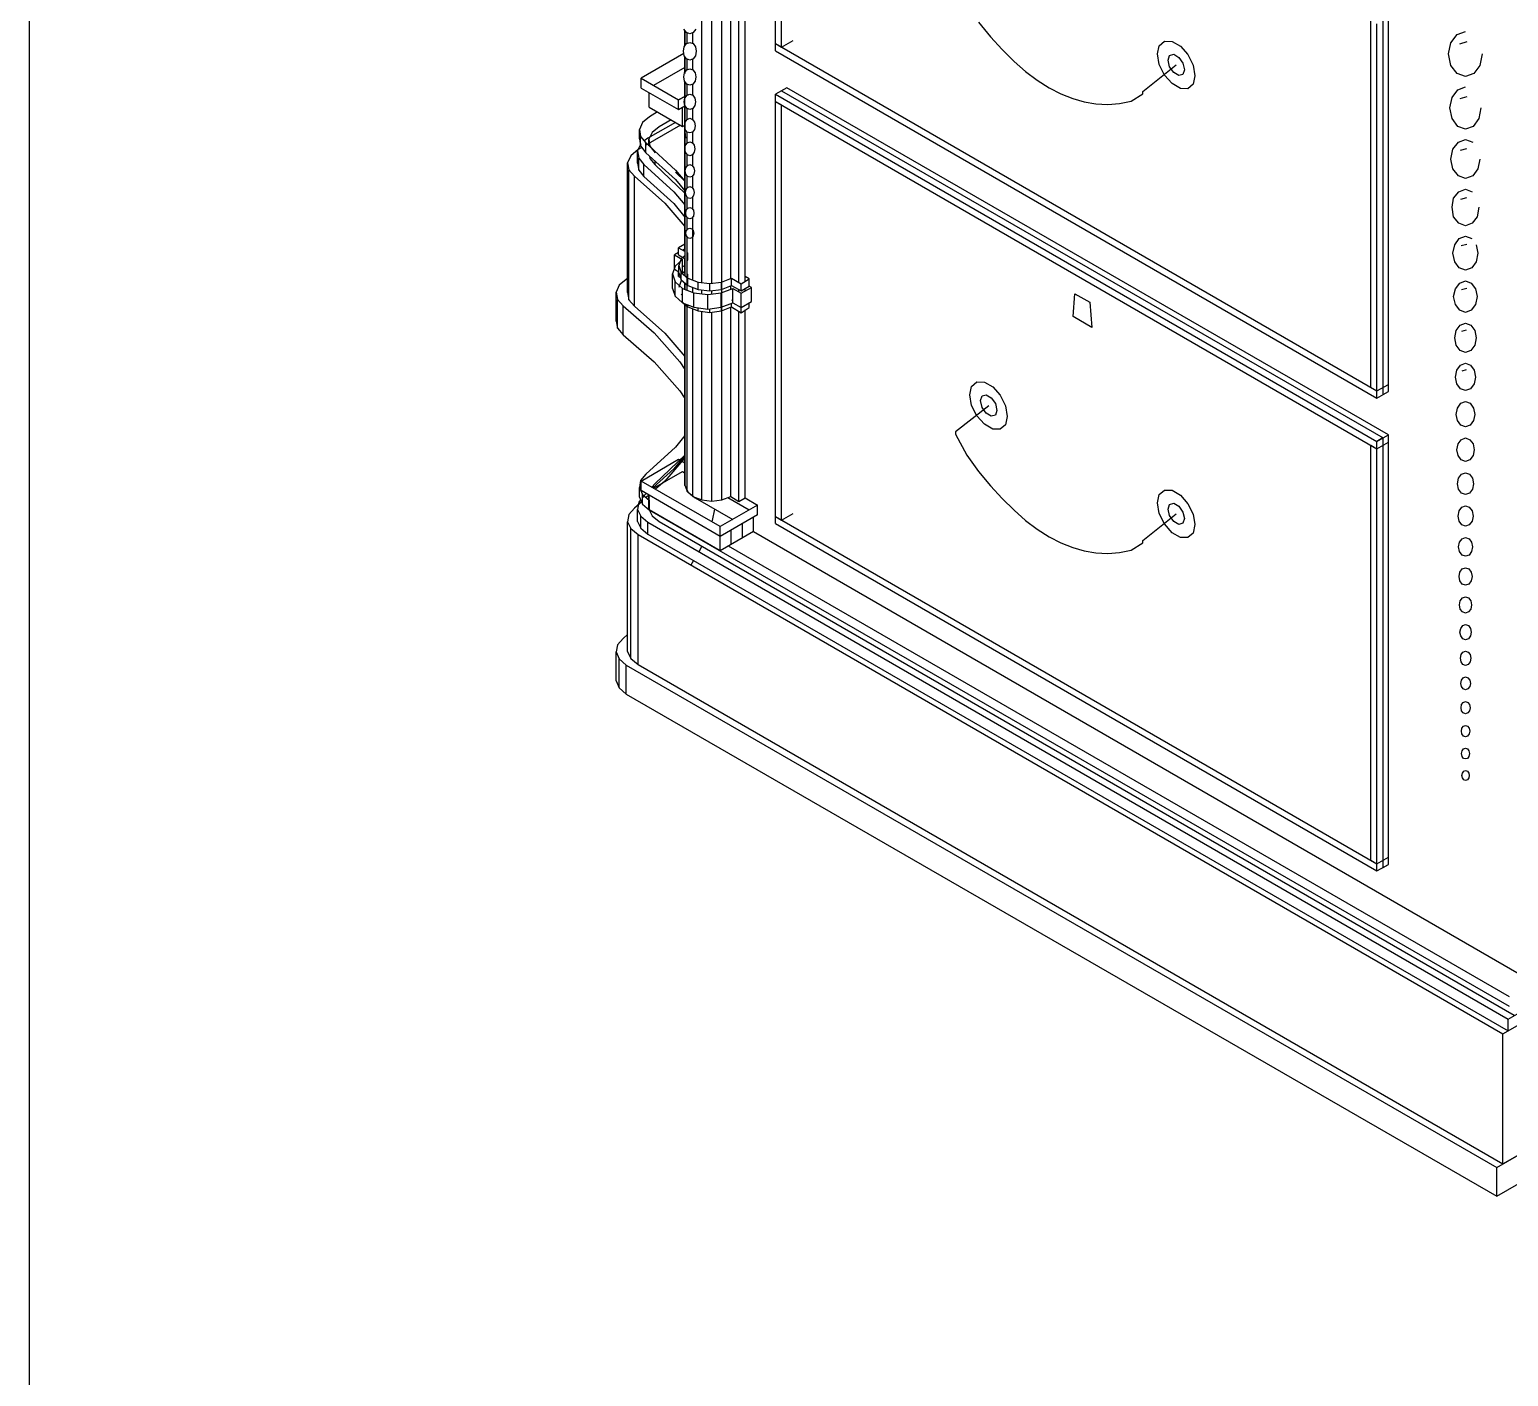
# Model space of a CAD drawing. Header units: inches. Extents: x 0.3 to 16.2, y 0.3 to 11.4.
# Drawn here: x 0.315 to 2.043, y 6.419 to 7.993 of the extents above; entities that cross this region are included whole.
import ezdxf

# ---------------------------------------------------------------- set-up
doc = ezdxf.new("R2010")
doc.units = ezdxf.units.IN
doc.header["$LTSCALE"] = 0.009843
doc.header["$MEASUREMENT"] = 0
doc.layers.add('GEOMETRY', color=7, linetype='Continuous')

msp = doc.modelspace()

# ---------------------------------------------------------------- linework, layer by layer
at = {"layer": 'GEOMETRY'}
for p, q in [((1.124, 7.4429), (1.124, 8.6024)), ((1.1004, 7.6969), (1.1004, 8.563)), ((1.1122, 7.6961), (1.1122, 8.5622)), ((1.1343, 7.7016), (1.1343, 8.5677)), ((1.1437, 7.6972), (1.1437, 8.5634)), ((1.1512, 7.6984), (1.1512, 8.5646)), ((1.1866, 7.9764), (1.1866, 8.4055)), ((1.1937, 7.972), (1.1937, 8.4012)), ((1.1937, 7.9803), (1.1937, 8.4012)), ((1.8823, 7.5744), (1.8823, 8.0039)), ((1.8969, 7.5661), (1.8969, 8.0122)), ((1.9028, 7.5697), (1.9028, 8.0157)), ((1.9028, 7.578), (1.9028, 8.0075)), ((1.0827, 7.9894), (1.0795, 7.9933)), ((1.0807, 7.9732), (1.0807, 7.9921)), ((1.0807, 7.9732), (1.0807, 7.9921)), ((1.0807, 7.9736), (1.0807, 7.9917)), ((1.0807, 7.9736), (1.0807, 7.9917)), ((1.0811, 7.974), (1.0811, 7.9913)), ((1.0811, 7.974), (1.0811, 7.9913)), ((1.0866, 7.9878), (1.0827, 7.9894)), ((1.0835, 7.9764), (1.0835, 7.989)), ((1.0906, 7.9894), (1.0866, 7.9878)), ((1.0902, 7.9764), (1.0902, 7.9894)), ((1.0902, 7.9764), (1.0902, 7.9894)), ((1.0937, 7.9933), (1.0906, 7.9894)), ((1.424, 8.0012), (1.4378, 7.9843)), ((1.4378, 7.9843), (1.4516, 7.9693)), ((1.8894, 7.5705), (1.8894, 7.9996)), ((1.976, 7.9772), (1.9831, 7.987)), ((1.9831, 7.987), (1.9929, 7.9906)), ((1.0791, 7.9673), (1.0799, 7.9724)), ((1.0799, 7.9622), (1.0791, 7.9673)), ((1.0799, 7.9724), (1.0827, 7.9764)), ((1.0827, 7.9764), (1.0866, 7.9776)), ((1.0866, 7.9776), (1.0906, 7.9764)), ((1.0906, 7.9764), (1.0933, 7.9724)), ((1.0933, 7.9724), (1.0941, 7.9673)), ((1.0941, 7.9673), (1.0933, 7.9622)), ((1.1866, 7.9764), (1.8894, 7.5705)), ((1.1866, 7.9764), (1.8894, 7.5705)), ((1.1866, 7.9764), (1.1937, 7.972)), ((1.1866, 7.9677), (1.1866, 7.9764)), ((1.1866, 7.9677), (1.8894, 7.5618)), ((1.1937, 7.972), (1.2071, 7.9799)), ((1.1937, 7.972), (1.8894, 7.5705)), ((1.4516, 7.9693), (1.4654, 7.9555)), ((1.6331, 7.9642), (1.635, 7.9736)), ((1.635, 7.9736), (1.6413, 7.9791)), ((1.6413, 7.9791), (1.65, 7.9787)), ((1.65, 7.9787), (1.6598, 7.9732)), ((1.6598, 7.9732), (1.6685, 7.9634)), ((1.9732, 7.9642), (1.976, 7.9772)), ((1.9862, 7.976), (1.9949, 7.9787)), ((1.0795, 7.9646), (1.0295, 7.9358)), ((1.0827, 7.9587), (1.0799, 7.9622)), ((1.0807, 7.9421), (1.0807, 7.9618)), ((1.0807, 7.9421), (1.0807, 7.9618)), ((1.0807, 7.9425), (1.0807, 7.9614)), ((1.0807, 7.9425), (1.0807, 7.9614)), ((1.0811, 7.9429), (1.0811, 7.9606)), ((1.0811, 7.9413), (1.0811, 7.9606)), ((1.0866, 7.9571), (1.0827, 7.9587)), ((1.0835, 7.9457), (1.0835, 7.9583)), ((1.0906, 7.9587), (1.0866, 7.9571)), ((1.0902, 7.9453), (1.0902, 7.9587)), ((1.0902, 7.9453), (1.0902, 7.9587)), ((1.0933, 7.9622), (1.0906, 7.9587)), ((1.4654, 7.9555), (1.4787, 7.9437)), ((1.6157, 7.9205), (1.6547, 7.9516)), ((1.635, 7.952), (1.6331, 7.9642)), ((1.6413, 7.9394), (1.635, 7.952)), ((1.6453, 7.9571), (1.6469, 7.9626)), ((1.6469, 7.9492), (1.6453, 7.9571)), ((1.6469, 7.9626), (1.652, 7.9638)), ((1.652, 7.9638), (1.6579, 7.9602)), ((1.6579, 7.9602), (1.6626, 7.9535)), ((1.6626, 7.9535), (1.6646, 7.9457)), ((1.6685, 7.9634), (1.6748, 7.9512)), ((1.6748, 7.9512), (1.6768, 7.9386)), ((1.976, 7.9508), (1.9732, 7.9642)), ((1.9831, 7.9413), (1.976, 7.9508)), ((2.0098, 7.9508), (2.0028, 7.9413)), ((2.0126, 7.9642), (2.0098, 7.9508)), ((1.0295, 7.9358), (1.0732, 7.9106)), ((1.0295, 7.9358), (1.0732, 7.9106)), ((1.0295, 7.9244), (1.0295, 7.9358)), ((1.0807, 7.9484), (1.0441, 7.9272)), ((1.0795, 7.9374), (1.0803, 7.9421)), ((1.0803, 7.9323), (1.0795, 7.9374)), ((1.0803, 7.9421), (1.0831, 7.9457)), ((1.0831, 7.9291), (1.0803, 7.9323)), ((1.0807, 7.7339), (1.0807, 7.9323)), ((1.0807, 7.9232), (1.0807, 7.9323)), ((1.0831, 7.9457), (1.0866, 7.9469)), ((1.0866, 7.9469), (1.0902, 7.9457)), ((1.0902, 7.9457), (1.0929, 7.9421)), ((1.0929, 7.9323), (1.0902, 7.9291)), ((1.0929, 7.9421), (1.0937, 7.9374)), ((1.0937, 7.9374), (1.0929, 7.9323)), ((1.4787, 7.9437), (1.4925, 7.9335)), ((1.4925, 7.9335), (1.5063, 7.9248)), ((1.65, 7.9295), (1.6413, 7.9394)), ((1.652, 7.9425), (1.6469, 7.9492)), ((1.6579, 7.939), (1.652, 7.9425)), ((1.6626, 7.9402), (1.6579, 7.939)), ((1.6646, 7.9457), (1.6626, 7.9402)), ((1.6768, 7.9386), (1.6748, 7.9291)), ((1.9929, 7.9378), (1.9831, 7.9413)), ((2.0028, 7.9413), (1.9929, 7.9378)), ((1.0295, 7.9244), (1.0732, 7.8992)), ((1.039, 7.902), (1.039, 7.9189)), ((1.0807, 7.8736), (1.0807, 7.9319)), ((1.0807, 7.7335), (1.0807, 7.9319)), ((1.0807, 7.9126), (1.0835, 7.9161)), ((1.0811, 7.9134), (1.0811, 7.9315)), ((1.0866, 7.9276), (1.0831, 7.9291)), ((1.0835, 7.9161), (1.0835, 7.9287)), ((1.0835, 7.9161), (1.0866, 7.9173)), ((1.0902, 7.9291), (1.0866, 7.9276)), ((1.0866, 7.9173), (1.0902, 7.9161)), ((1.0902, 7.9157), (1.0902, 7.9291)), ((1.0902, 7.9157), (1.0902, 7.9291)), ((1.0902, 7.9161), (1.0925, 7.9126)), ((1.2, 7.9248), (1.1866, 7.9173)), ((1.1866, 7.9173), (1.8894, 7.5114)), ((1.1866, 7.9173), (1.8894, 7.5114)), ((1.1866, 7.9087), (1.1866, 7.9173)), ((1.2, 7.9248), (1.1937, 7.9213)), ((1.1937, 7.9213), (1.8969, 7.5154)), ((1.1937, 7.9213), (1.8969, 7.5154)), ((1.9028, 7.5189), (1.2, 7.9248)), ((1.9028, 7.5189), (1.2, 7.9248)), ((1.5063, 7.9248), (1.5201, 7.9177)), ((1.5201, 7.9177), (1.5339, 7.9122)), ((1.6024, 7.9091), (1.6157, 7.9177)), ((1.6157, 7.9177), (1.6157, 7.9205)), ((1.6598, 7.924), (1.65, 7.9295)), ((1.6685, 7.9236), (1.6598, 7.924)), ((1.6748, 7.9291), (1.6685, 7.9236)), ((1.9772, 7.9134), (1.9839, 7.9224)), ((1.9839, 7.9224), (1.9929, 7.9256)), ((1.039, 7.902), (1.078, 7.8795)), ((1.0807, 7.9146), (1.0732, 7.9106)), ((1.0732, 7.9106), (1.0807, 7.9146)), ((1.0732, 7.9106), (1.0807, 7.9146)), ((1.0732, 7.8992), (1.0732, 7.9106)), ((1.0732, 7.8992), (1.0807, 7.9035)), ((1.078, 7.902), (1.0807, 7.9035)), ((1.078, 7.902), (1.0807, 7.9035)), ((1.078, 7.8795), (1.078, 7.902)), ((1.0799, 7.9083), (1.0807, 7.9126)), ((1.0807, 7.9039), (1.0799, 7.9083)), ((1.0835, 7.9004), (1.0807, 7.9039)), ((1.0811, 7.7047), (1.0811, 7.9031)), ((1.0866, 7.8992), (1.0835, 7.9004)), ((1.0835, 7.8878), (1.0835, 7.9004)), ((1.0902, 7.9004), (1.0866, 7.8992)), ((1.0925, 7.9039), (1.0902, 7.9004)), ((1.0902, 7.887), (1.0902, 7.9008)), ((1.0902, 7.887), (1.0902, 7.9008)), ((1.0925, 7.9126), (1.0933, 7.9083)), ((1.0933, 7.9083), (1.0925, 7.9039)), ((1.1866, 7.9087), (1.8894, 7.5028)), ((1.1866, 7.9087), (1.1937, 7.9047)), ((1.1866, 7.9087), (1.1937, 7.9047)), ((1.1866, 7.4236), (1.1866, 7.9087)), ((1.1937, 7.4193), (1.1937, 7.9047)), ((1.1937, 7.428), (1.1937, 7.9047)), ((1.5339, 7.9122), (1.5472, 7.9083)), ((1.5472, 7.9083), (1.561, 7.9059)), ((1.561, 7.9059), (1.5748, 7.9051)), ((1.5748, 7.9051), (1.5886, 7.9063)), ((1.5886, 7.9063), (1.6024, 7.9091)), ((1.9748, 7.9012), (1.9772, 7.9134)), ((1.9772, 7.8886), (1.9748, 7.9012)), ((1.9866, 7.9122), (1.9949, 7.9146)), ((2.011, 7.9012), (2.0087, 7.8886)), ((1.0311, 7.8843), (1.0276, 7.876)), ((1.0394, 7.8909), (1.0311, 7.8843)), ((1.0756, 7.8811), (1.035, 7.8575)), ((1.0697, 7.8843), (1.0374, 7.8657)), ((1.0488, 7.8965), (1.0394, 7.8909)), ((1.0646, 7.8874), (1.0508, 7.8791)), ((1.078, 7.8795), (1.0803, 7.8807)), ((1.0803, 7.8803), (1.0811, 7.8846)), ((1.0811, 7.8846), (1.0835, 7.8878)), ((1.0835, 7.8878), (1.0866, 7.889)), ((1.0866, 7.889), (1.0898, 7.8878)), ((1.0898, 7.8878), (1.0921, 7.8846)), ((1.0921, 7.8846), (1.0929, 7.8803)), ((1.9839, 7.8795), (1.9772, 7.8886)), ((2.0087, 7.8886), (2.002, 7.8795)), ((1.0276, 7.876), (1.0287, 7.8677)), ((1.0276, 7.876), (1.0287, 7.8677)), ((1.0276, 7.865), (1.0276, 7.876)), ((1.0276, 7.865), (1.0287, 7.8567)), ((1.0287, 7.8567), (1.0287, 7.8677)), ((1.0287, 7.8677), (1.035, 7.8602)), ((1.0287, 7.8677), (1.035, 7.8602)), ((1.0374, 7.8657), (1.0331, 7.8626)), ((1.0425, 7.8724), (1.0386, 7.8646)), ((1.0386, 7.8646), (1.0398, 7.8563)), ((1.0386, 7.8646), (1.0398, 7.8563)), ((1.0386, 7.8567), (1.0386, 7.8646)), ((1.0508, 7.8791), (1.0425, 7.8724)), ((1.0811, 7.876), (1.0803, 7.8803)), ((1.0807, 7.8736), (1.0815, 7.8657)), ((1.0835, 7.8728), (1.0811, 7.876)), ((1.0866, 7.872), (1.0835, 7.8728)), ((1.0835, 7.8602), (1.0835, 7.8728)), ((1.0898, 7.8728), (1.0866, 7.872)), ((1.0921, 7.876), (1.0898, 7.8728)), ((1.0902, 7.8594), (1.0902, 7.8736)), ((1.0902, 7.8594), (1.0902, 7.8736)), ((1.0929, 7.8803), (1.0921, 7.876)), ((1.9929, 7.8764), (1.9839, 7.8795)), ((1.9846, 7.861), (1.9929, 7.8642)), ((2.002, 7.8795), (1.9929, 7.8764)), ((1.9929, 7.8642), (2.0016, 7.861)), ((1.026, 7.8524), (1.0177, 7.8453)), ((1.0291, 7.8591), (1.0252, 7.8508)), ((1.0252, 7.8508), (1.0268, 7.8425)), ((1.0252, 7.8508), (1.0268, 7.8425)), ((1.0252, 7.8366), (1.0252, 7.8508)), ((1.0303, 7.8547), (1.026, 7.8524)), ((1.0287, 7.8567), (1.035, 7.8488)), ((1.035, 7.8602), (1.0697, 7.8283)), ((1.035, 7.8602), (1.0697, 7.8283)), ((1.035, 7.8488), (1.035, 7.8602)), ((1.035, 7.8488), (1.0697, 7.8173)), ((1.0398, 7.8563), (1.0461, 7.8488)), ((1.0398, 7.8563), (1.0461, 7.8488)), ((1.0807, 7.8535), (1.0815, 7.8575)), ((1.0815, 7.8496), (1.0807, 7.8535)), ((1.0815, 7.8575), (1.0839, 7.8602)), ((1.0839, 7.8465), (1.0815, 7.8496)), ((1.0835, 7.8335), (1.0835, 7.8469)), ((1.0839, 7.8602), (1.0866, 7.8614)), ((1.0866, 7.8453), (1.0839, 7.8465)), ((1.0866, 7.8614), (1.0898, 7.8602)), ((1.0898, 7.8465), (1.0866, 7.8453)), ((1.0898, 7.8602), (1.0917, 7.8575)), ((1.0917, 7.8496), (1.0898, 7.8465)), ((1.0902, 7.8327), (1.0902, 7.8476)), ((1.0902, 7.8327), (1.0902, 7.8476)), ((1.0917, 7.8575), (1.0925, 7.8535)), ((1.0925, 7.8535), (1.0917, 7.8496)), ((1.976, 7.8413), (1.9783, 7.8528)), ((1.9783, 7.8528), (1.9846, 7.861)), ((1.987, 7.8516), (1.9945, 7.8539)), ((1.0177, 7.8453), (1.0138, 7.837)), ((1.0138, 7.837), (1.0154, 7.8287)), ((1.0138, 7.837), (1.0154, 7.8287)), ((1.0138, 7.6854), (1.0138, 7.837)), ((1.0154, 7.6768), (1.0154, 7.8287)), ((1.0154, 7.8287), (1.0217, 7.8213)), ((1.0154, 7.8287), (1.0217, 7.8213)), ((1.0252, 7.8366), (1.0268, 7.8283)), ((1.0268, 7.8283), (1.0268, 7.8425)), ((1.0268, 7.8425), (1.0327, 7.835)), ((1.0268, 7.8425), (1.0327, 7.835)), ((1.0327, 7.835), (1.0677, 7.8031)), ((1.0327, 7.835), (1.0677, 7.8031)), ((1.0327, 7.8209), (1.0327, 7.835)), ((1.0394, 7.8449), (1.0398, 7.8421)), ((1.0398, 7.8421), (1.0461, 7.8346)), ((1.0461, 7.8346), (1.0461, 7.839)), ((1.0461, 7.8346), (1.0807, 7.8016)), ((1.0811, 7.8276), (1.0819, 7.8311)), ((1.0819, 7.8311), (1.0839, 7.8339)), ((1.0839, 7.8339), (1.0866, 7.835)), ((1.0866, 7.835), (1.0894, 7.8339)), ((1.0894, 7.8339), (1.0913, 7.8311)), ((1.0913, 7.8311), (1.0921, 7.8276)), ((1.9783, 7.8299), (1.976, 7.8413)), ((1.9846, 7.8217), (1.9783, 7.8299)), ((2.0075, 7.8299), (2.0016, 7.8217)), ((2.0098, 7.8413), (2.0075, 7.8299)), ((1.0217, 7.8213), (1.0575, 7.7898)), ((1.0217, 7.8213), (1.0575, 7.7898)), ((1.0217, 7.6693), (1.0217, 7.8213)), ((1.0268, 7.8283), (1.0327, 7.8209)), ((1.0327, 7.8209), (1.0677, 7.7894)), ((1.0697, 7.8283), (1.0807, 7.8154)), ((1.0697, 7.8283), (1.0807, 7.8154)), ((1.0697, 7.826), (1.0807, 7.8157)), ((1.0697, 7.826), (1.0807, 7.8157)), ((1.0697, 7.8173), (1.0807, 7.8043)), ((1.0819, 7.8236), (1.0811, 7.8276)), ((1.0839, 7.8209), (1.0819, 7.8236)), ((1.0835, 7.8079), (1.0835, 7.8213)), ((1.0866, 7.8201), (1.0839, 7.8209)), ((1.0894, 7.8209), (1.0866, 7.8201)), ((1.0913, 7.8236), (1.0894, 7.8209)), ((1.0902, 7.8071), (1.0902, 7.822)), ((1.0902, 7.8071), (1.0902, 7.822)), ((1.0921, 7.8276), (1.0913, 7.8236)), ((1.9929, 7.8185), (1.9846, 7.8217)), ((2.0016, 7.8217), (1.9929, 7.8185)), ((1.0677, 7.8031), (1.0807, 7.7878)), ((1.0677, 7.8031), (1.0807, 7.7878)), ((1.0815, 7.8024), (1.0823, 7.8059)), ((1.0823, 7.7988), (1.0815, 7.8024)), ((1.0823, 7.8059), (1.0839, 7.8083)), ((1.0839, 7.7961), (1.0823, 7.7988)), ((1.0835, 7.7831), (1.0835, 7.7969)), ((1.0839, 7.8083), (1.0866, 7.8094)), ((1.0866, 7.7953), (1.0839, 7.7961)), ((1.0866, 7.8094), (1.0894, 7.8083)), ((1.0894, 7.7961), (1.0866, 7.7953)), ((1.0894, 7.8083), (1.0909, 7.8059)), ((1.0909, 7.7988), (1.0894, 7.7961)), ((1.0902, 7.7823), (1.0902, 7.7976)), ((1.0902, 7.7823), (1.0902, 7.7976)), ((1.0909, 7.8059), (1.0917, 7.8024)), ((1.0917, 7.8024), (1.0909, 7.7988)), ((1.9772, 7.785), (1.9791, 7.7957)), ((1.9791, 7.7957), (1.985, 7.8031)), ((1.985, 7.8031), (1.9929, 7.8063)), ((1.9874, 7.7945), (1.9945, 7.7965)), ((1.9929, 7.8063), (2.0008, 7.8031)), ((1.0575, 7.7898), (1.0807, 7.7626)), ((1.0575, 7.7898), (1.0807, 7.7626)), ((1.0677, 7.7894), (1.0807, 7.7736)), ((1.0819, 7.778), (1.0823, 7.7815)), ((1.0823, 7.7748), (1.0819, 7.778)), ((1.0823, 7.7815), (1.0843, 7.7839)), ((1.0843, 7.7839), (1.0866, 7.7846)), ((1.0866, 7.7846), (1.089, 7.7839)), ((1.089, 7.7839), (1.0909, 7.7815)), ((1.0909, 7.7815), (1.0913, 7.778)), ((1.0913, 7.778), (1.0909, 7.7748)), ((1.9791, 7.774), (1.9772, 7.785)), ((2.0087, 7.785), (2.0067, 7.774)), ((1.0843, 7.7724), (1.0823, 7.7748)), ((1.0827, 7.7579), (1.0843, 7.7598)), ((1.0835, 7.7591), (1.0835, 7.7732)), ((1.0866, 7.7717), (1.0843, 7.7724)), ((1.0843, 7.7598), (1.0866, 7.7606)), ((1.089, 7.7724), (1.0866, 7.7717)), ((1.0866, 7.7606), (1.089, 7.7598)), ((1.0909, 7.7748), (1.089, 7.7724)), ((1.089, 7.7598), (1.0906, 7.7579)), ((1.0902, 7.6996), (1.0902, 7.774)), ((1.0902, 7.6996), (1.0902, 7.774)), ((1.985, 7.7665), (1.9791, 7.774)), ((1.9929, 7.7634), (1.985, 7.7665)), ((2.0008, 7.7665), (1.9929, 7.7634)), ((2.0067, 7.774), (2.0008, 7.7665)), ((1.0807, 7.7421), (1.0732, 7.7378)), ((1.0819, 7.7547), (1.0827, 7.7579)), ((1.0827, 7.7516), (1.0819, 7.7547)), ((1.0843, 7.7492), (1.0827, 7.7516)), ((1.0835, 7.6882), (1.0835, 7.7504)), ((1.0866, 7.7484), (1.0843, 7.7492)), ((1.089, 7.7492), (1.0866, 7.7484)), ((1.0906, 7.7516), (1.089, 7.7492)), ((1.0906, 7.7579), (1.0913, 7.7547)), ((1.0913, 7.7547), (1.0906, 7.7516)), ((1.9803, 7.7413), (1.9854, 7.7484)), ((1.9854, 7.7484), (1.9929, 7.7512)), ((1.9878, 7.7402), (1.9945, 7.7421)), ((1.9929, 7.7512), (2.0004, 7.7484)), ((1.0732, 7.7323), (1.0685, 7.7295)), ((1.0685, 7.7295), (1.078, 7.724)), ((1.0685, 7.7295), (1.078, 7.724)), ((1.0685, 7.7126), (1.0685, 7.7295)), ((1.0732, 7.7378), (1.0811, 7.7335)), ((1.0732, 7.7378), (1.0811, 7.7335)), ((1.0732, 7.7295), (1.0732, 7.7378)), ((1.0732, 7.7295), (1.0811, 7.7248)), ((1.0811, 7.7291), (1.0764, 7.7248)), ((1.0807, 7.7366), (1.078, 7.735)), ((1.0807, 7.7083), (1.0807, 7.7252)), ((1.0807, 7.7083), (1.0807, 7.7252)), ((1.0835, 7.7319), (1.0843, 7.7315)), ((1.0835, 7.7319), (1.0843, 7.7315)), ((1.0843, 7.7315), (1.0835, 7.7311)), ((1.0843, 7.7232), (1.0843, 7.7315)), ((1.9783, 7.7315), (1.9803, 7.7413)), ((1.9803, 7.7213), (1.9783, 7.7315)), ((2.0055, 7.7413), (2.0075, 7.7315)), ((2.0075, 7.7315), (2.0055, 7.7213)), ((1.0693, 7.7161), (1.0661, 7.7071)), ((1.0685, 7.7126), (1.0736, 7.7094)), ((1.078, 7.724), (1.0693, 7.7161)), ((1.0732, 7.7043), (1.0732, 7.7098)), ((1.0764, 7.7248), (1.0736, 7.7169)), ((1.0736, 7.7169), (1.0764, 7.7087)), ((1.0736, 7.7169), (1.0764, 7.7087)), ((1.0736, 7.7083), (1.0736, 7.7169)), ((1.0736, 7.7083), (1.0764, 7.7004)), ((1.0764, 7.7004), (1.0764, 7.7087)), ((1.0764, 7.7087), (1.0843, 7.702)), ((1.0764, 7.7087), (1.0843, 7.702)), ((1.0764, 7.7079), (1.078, 7.7071)), ((1.078, 7.7071), (1.078, 7.724)), ((1.0807, 7.7169), (1.078, 7.7154)), ((1.078, 7.7098), (1.0811, 7.7079)), ((1.078, 7.7098), (1.0811, 7.7079)), ((1.0835, 7.7236), (1.0843, 7.7232)), ((1.9854, 7.7142), (1.9803, 7.7213)), ((1.9929, 7.7114), (1.9854, 7.7142)), ((2.0004, 7.7142), (1.9929, 7.7114)), ((2.0055, 7.7213), (2.0004, 7.7142)), ((1.0039, 7.6941), (1.0004, 7.6858)), ((1.0122, 7.7008), (1.0039, 7.6941)), ((1.0154, 7.7028), (1.0122, 7.7008)), ((1.0661, 7.7071), (1.0693, 7.698)), ((1.0661, 7.7071), (1.0693, 7.698)), ((1.0661, 7.6902), (1.0661, 7.7071)), ((1.0693, 7.6811), (1.0693, 7.698)), ((1.0693, 7.698), (1.078, 7.6902)), ((1.0693, 7.698), (1.078, 7.6902)), ((1.0732, 7.7043), (1.0764, 7.7024)), ((1.0764, 7.6996), (1.0736, 7.6913)), ((1.0764, 7.7004), (1.0843, 7.6937)), ((1.0768, 7.7), (1.0764, 7.6996)), ((1.0807, 7.6894), (1.0807, 7.6969)), ((1.0807, 7.689), (1.0807, 7.6965)), ((1.0811, 7.689), (1.0811, 7.6961)), ((1.0835, 7.7067), (1.0843, 7.7063)), ((1.0835, 7.7067), (1.0843, 7.7063)), ((1.0843, 7.7063), (1.0835, 7.7059)), ((1.0843, 7.698), (1.0843, 7.7063)), ((1.0843, 7.6937), (1.0843, 7.702)), ((1.0843, 7.702), (1.0961, 7.6976)), ((1.0843, 7.702), (1.0961, 7.6976)), ((1.0843, 7.6937), (1.0961, 7.689)), ((1.0902, 7.6854), (1.0902, 7.6913)), ((1.0902, 7.6854), (1.0902, 7.6913)), ((1.0961, 7.689), (1.0961, 7.6976)), ((1.0961, 7.6976), (1.1098, 7.6961)), ((1.0961, 7.6976), (1.1098, 7.6961)), ((1.1098, 7.6961), (1.1236, 7.6976)), ((1.1098, 7.6961), (1.1236, 7.6976)), ((1.1098, 7.6874), (1.1098, 7.6961)), ((1.1236, 7.6976), (1.1354, 7.702)), ((1.1236, 7.6976), (1.1354, 7.702)), ((1.1236, 7.689), (1.1236, 7.6976)), ((1.1236, 7.689), (1.1354, 7.6937)), ((1.1343, 7.6894), (1.1343, 7.6933)), ((1.1354, 7.6937), (1.1354, 7.702)), ((1.1354, 7.702), (1.1465, 7.6957)), ((1.1354, 7.702), (1.1465, 7.6957)), ((1.1354, 7.6937), (1.1465, 7.6874)), ((1.1465, 7.6957), (1.1559, 7.7012)), ((1.1465, 7.6957), (1.1559, 7.7012)), ((1.1465, 7.6874), (1.1465, 7.6957)), ((1.1465, 7.6874), (1.1559, 7.6929)), ((1.1465, 7.6846), (1.1587, 7.6913)), ((1.1465, 7.6846), (1.1587, 7.6913)), ((1.1559, 7.7012), (1.1512, 7.7043)), ((1.1559, 7.6929), (1.1559, 7.7012)), ((1.1587, 7.6913), (1.1559, 7.6929)), ((1.1587, 7.6748), (1.1587, 7.6913)), ((1.9811, 7.6898), (1.9862, 7.6965)), ((1.9862, 7.6965), (1.9929, 7.6992)), ((1.9882, 7.689), (1.9945, 7.6906)), ((1.9929, 7.6992), (1.9996, 7.6965)), ((1.9996, 7.6965), (2.0047, 7.6898)), ((1.0004, 7.6858), (1.002, 7.6772)), ((1.0004, 7.6858), (1.002, 7.6772)), ((1.0004, 7.652), (1.0004, 7.6858)), ((1.002, 7.6437), (1.002, 7.6772)), ((1.002, 7.6772), (1.0087, 7.6697)), ((1.002, 7.6772), (1.0087, 7.6697)), ((1.0138, 7.6854), (1.0154, 7.6768)), ((1.0154, 7.6768), (1.0217, 7.6693)), ((1.0661, 7.6902), (1.0693, 7.6811)), ((1.0693, 7.6811), (1.078, 7.6732)), ((1.0764, 7.6835), (1.078, 7.6819)), ((1.0764, 7.6835), (1.078, 7.6819)), ((1.0764, 7.6752), (1.0843, 7.6685)), ((1.078, 7.6732), (1.078, 7.6902)), ((1.078, 7.6902), (1.0913, 7.685)), ((1.078, 7.6902), (1.0913, 7.685)), ((1.078, 7.6732), (1.0913, 7.6681)), ((1.0913, 7.6681), (1.0913, 7.685)), ((1.0913, 7.685), (1.1075, 7.6831)), ((1.0913, 7.685), (1.1075, 7.6831)), ((1.0961, 7.689), (1.1098, 7.6874)), ((1.1004, 7.6839), (1.1004, 7.6886)), ((1.1075, 7.6831), (1.1232, 7.685)), ((1.1075, 7.6831), (1.1232, 7.685)), ((1.1075, 7.6661), (1.1075, 7.6831)), ((1.1098, 7.6874), (1.1236, 7.689)), ((1.1122, 7.6839), (1.1122, 7.6878)), ((1.1232, 7.685), (1.1366, 7.6902)), ((1.1232, 7.685), (1.1366, 7.6902)), ((1.1232, 7.6681), (1.1232, 7.685)), ((1.1232, 7.6681), (1.1366, 7.6732)), ((1.1354, 7.6768), (1.1366, 7.676)), ((1.1354, 7.6768), (1.1366, 7.676)), ((1.1366, 7.6732), (1.1366, 7.6902)), ((1.1366, 7.6902), (1.1465, 7.6846)), ((1.1366, 7.6902), (1.1465, 7.6846)), ((1.1366, 7.6732), (1.1465, 7.6677)), ((1.1437, 7.6858), (1.1437, 7.6886)), ((1.1465, 7.6677), (1.1465, 7.6846)), ((1.1465, 7.6677), (1.1587, 7.6748)), ((1.1512, 7.6874), (1.1512, 7.6902)), ((1.1559, 7.6677), (1.1559, 7.6732)), ((1.5343, 7.6575), (1.5366, 7.6839)), ((1.5366, 7.6839), (1.5539, 7.674)), ((1.5539, 7.674), (1.5563, 7.6445)), ((1.9791, 7.6807), (1.9811, 7.6898)), ((1.9811, 7.6713), (1.9791, 7.6807)), ((2.0047, 7.6898), (2.0067, 7.6807)), ((2.0067, 7.6807), (2.0047, 7.6713)), ((1.0087, 7.6697), (1.0449, 7.6382)), ((1.0087, 7.6697), (1.0449, 7.6382)), ((1.0087, 7.6358), (1.0087, 7.6697)), ((1.0217, 7.6693), (1.0575, 7.6378)), ((1.0807, 7.478), (1.0807, 7.6717)), ((1.0807, 7.4598), (1.0807, 7.6713)), ((1.0811, 7.4594), (1.0811, 7.6709)), ((1.0835, 7.4528), (1.0835, 7.6713)), ((1.0843, 7.6685), (1.0843, 7.6709)), ((1.0843, 7.6685), (1.0961, 7.6638)), ((1.0902, 7.4469), (1.0902, 7.6661)), ((1.0902, 7.472), (1.0902, 7.6661)), ((1.0913, 7.6681), (1.1075, 7.6661)), ((1.0961, 7.6638), (1.0961, 7.6677)), ((1.0961, 7.6638), (1.1098, 7.6622)), ((1.1004, 7.4429), (1.1004, 7.6634)), ((1.1075, 7.6661), (1.1232, 7.6681)), ((1.1098, 7.6622), (1.1098, 7.6665)), ((1.1098, 7.6622), (1.1236, 7.6638)), ((1.1122, 7.4417), (1.1122, 7.6626)), ((1.1232, 7.672), (1.1236, 7.672)), ((1.1232, 7.672), (1.1236, 7.672)), ((1.1236, 7.6638), (1.1236, 7.672)), ((1.1236, 7.6638), (1.1354, 7.6685)), ((1.1343, 7.4469), (1.1343, 7.6677)), ((1.1354, 7.6685), (1.1354, 7.6728)), ((1.1354, 7.6685), (1.1465, 7.6618)), ((1.1437, 7.4413), (1.1437, 7.6634)), ((1.1465, 7.6618), (1.1465, 7.6705)), ((1.1465, 7.6618), (1.1559, 7.6677)), ((1.1512, 7.4453), (1.1512, 7.665)), ((1.5563, 7.6445), (1.5343, 7.6575)), ((1.9862, 7.6646), (1.9811, 7.6713)), ((1.9929, 7.6622), (1.9862, 7.6646)), ((1.9996, 7.6646), (1.9929, 7.6622)), ((2.0047, 7.6713), (1.9996, 7.6646)), ((1.0004, 7.652), (1.002, 7.6437)), ((1.002, 7.6437), (1.0087, 7.6358)), ((1.9803, 7.6323), (1.9819, 7.6409)), ((1.9819, 7.6409), (1.9866, 7.6472)), ((1.9866, 7.6472), (1.9929, 7.6496)), ((1.9886, 7.6402), (1.9941, 7.6417)), ((1.9929, 7.6496), (1.9992, 7.6472)), ((1.9992, 7.6472), (2.0039, 7.6409)), ((2.0039, 7.6409), (2.0055, 7.6323)), ((1.0087, 7.6358), (1.0449, 7.6043)), ((1.0449, 7.6382), (1.0748, 7.6043)), ((1.0449, 7.6382), (1.0748, 7.6043)), ((1.0575, 7.6378), (1.0807, 7.6106)), ((1.9819, 7.624), (1.9803, 7.6323)), ((1.9866, 7.6177), (1.9819, 7.624)), ((2.0039, 7.624), (1.9992, 7.6177)), ((2.0055, 7.6323), (2.0039, 7.624)), ((2.0429, 6.8362), (3.4043, 7.6224)), ((2.0429, 6.8362), (3.4043, 7.6224)), ((1.0449, 7.6043), (1.0748, 7.5705)), ((1.0748, 7.6043), (1.0807, 7.5953)), ((1.0748, 7.6043), (1.0807, 7.5953)), ((1.9929, 7.6154), (1.9866, 7.6177)), ((1.9992, 7.6177), (1.9929, 7.6154)), ((2.0366, 6.8189), (3.4165, 7.6154)), ((2.0366, 6.8189), (3.4165, 7.6154)), ((2.0429, 6.8224), (3.4165, 7.6154)), ((1.9811, 7.5866), (1.9827, 7.5945)), ((1.9827, 7.5787), (1.9811, 7.5866)), ((1.9827, 7.5945), (1.987, 7.6004)), ((1.987, 7.6004), (1.9929, 7.6028)), ((1.989, 7.5937), (1.9941, 7.5953)), ((1.9929, 7.6028), (1.9988, 7.6004)), ((1.9988, 7.6004), (2.0031, 7.5945)), ((2.0031, 7.5945), (2.0047, 7.5866)), ((2.0047, 7.5866), (2.0031, 7.5787)), ((1.0748, 7.5705), (1.0807, 7.5614)), ((1.4138, 7.5657), (1.4157, 7.5756)), ((1.4157, 7.5756), (1.422, 7.5811)), ((1.422, 7.5811), (1.4307, 7.5807)), ((1.4307, 7.5807), (1.4406, 7.5752)), ((1.4406, 7.5752), (1.4492, 7.5654)), ((1.8823, 7.5744), (1.8894, 7.5705)), ((1.8894, 7.5705), (1.9028, 7.578)), ((1.8894, 7.5705), (1.9028, 7.578)), ((1.8894, 7.5705), (1.9028, 7.578)), ((1.8894, 7.5618), (1.8894, 7.5705)), ((1.8894, 7.5618), (1.9028, 7.5697)), ((1.8969, 7.5661), (1.9028, 7.5697)), ((1.9028, 7.5697), (1.9028, 7.578)), ((1.987, 7.5728), (1.9827, 7.5787)), ((1.9929, 7.5709), (1.987, 7.5728)), ((1.9988, 7.5728), (1.9929, 7.5709)), ((2.0031, 7.5787), (1.9988, 7.5728)), ((1.4358, 7.5531), (1.3969, 7.5224)), ((1.4157, 7.5535), (1.4138, 7.5657)), ((1.422, 7.5413), (1.4157, 7.5535)), ((1.426, 7.5591), (1.428, 7.5646)), ((1.428, 7.5512), (1.426, 7.5591)), ((1.428, 7.5646), (1.4327, 7.5657)), ((1.4327, 7.5657), (1.4386, 7.5622)), ((1.4386, 7.5622), (1.4437, 7.5555)), ((1.4437, 7.5555), (1.4453, 7.5476)), ((1.4492, 7.5654), (1.4555, 7.5528)), ((1.4555, 7.5528), (1.4575, 7.5406)), ((1.9835, 7.5504), (1.9874, 7.5559)), ((1.9874, 7.5559), (1.9929, 7.5579)), ((1.9929, 7.5579), (1.9984, 7.5559)), ((1.9984, 7.5559), (2.0024, 7.5504)), ((1.4307, 7.5315), (1.422, 7.5413)), ((1.4327, 7.5445), (1.428, 7.5512)), ((1.4386, 7.5409), (1.4327, 7.5445)), ((1.4437, 7.5421), (1.4386, 7.5409)), ((1.4453, 7.5476), (1.4437, 7.5421)), ((1.4575, 7.5406), (1.4555, 7.5307)), ((1.9819, 7.5429), (1.9835, 7.5504)), ((1.9835, 7.5358), (1.9819, 7.5429)), ((1.9874, 7.5303), (1.9835, 7.5358)), ((2.0024, 7.5358), (1.9984, 7.5303)), ((2.0024, 7.5504), (2.0039, 7.5429)), ((2.0039, 7.5429), (2.0024, 7.5358)), ((2.0295, 6.6626), (3.548, 7.5394)), ((2.0295, 6.6626), (3.548, 7.5394)), ((2.0366, 6.6669), (3.548, 7.5394)), ((1.0807, 7.5181), (1.0697, 7.5047)), ((1.3969, 7.5224), (1.3969, 7.5197)), ((1.3969, 7.5197), (1.4102, 7.4953)), ((1.4406, 7.5256), (1.4307, 7.5315)), ((1.4492, 7.5256), (1.4406, 7.5256)), ((1.4555, 7.5307), (1.4492, 7.5256)), ((1.8894, 7.5114), (1.9028, 7.5189)), ((1.8894, 7.5114), (1.9028, 7.5189)), ((1.8969, 7.5154), (1.9028, 7.5189)), ((1.8969, 7.5154), (1.9028, 7.5189)), ((1.9028, 7.0169), (1.9028, 7.5189)), ((1.9028, 7.5106), (1.9028, 7.5189)), ((1.9929, 7.5283), (1.9874, 7.5303)), ((1.9984, 7.5303), (1.9929, 7.5283)), ((2.0295, 6.6291), (3.5772, 7.5224)), ((1.0697, 7.5047), (1.035, 7.4732)), ((1.8823, 7.5071), (1.8894, 7.5028)), ((1.8823, 7.5071), (1.8894, 7.5028)), ((1.8823, 7.022), (1.8823, 7.5071)), ((1.8957, 7.515), (1.8894, 7.5114)), ((1.8894, 7.5028), (1.8894, 7.5114)), ((1.8894, 7.5028), (1.9028, 7.5106)), ((1.8894, 7.5028), (1.9028, 7.5106)), ((1.8894, 7.5028), (1.9028, 7.5106)), ((1.8894, 7.0177), (1.8894, 7.5028)), ((1.8969, 7.0134), (1.8969, 7.5154)), ((1.9028, 7.0256), (1.9028, 7.5106)), ((1.9827, 7.5016), (1.9843, 7.5087)), ((1.9843, 7.4949), (1.9827, 7.5016)), ((1.9843, 7.5087), (1.9878, 7.5134)), ((1.9878, 7.5134), (1.9929, 7.5154)), ((1.9929, 7.5154), (1.998, 7.5134)), ((1.998, 7.5134), (2.002, 7.5087)), ((2.002, 7.5087), (2.0031, 7.5016)), ((2.0031, 7.5016), (2.002, 7.4949)), ((1.0295, 7.465), (1.0732, 7.4906)), ((1.0807, 7.4953), (1.0461, 7.4622)), ((1.0807, 7.4921), (1.0575, 7.465)), ((1.0807, 7.4949), (1.0677, 7.4795)), ((1.0732, 7.4906), (1.0807, 7.4862)), ((1.4102, 7.4953), (1.424, 7.4764)), ((1.9878, 7.4898), (1.9843, 7.4949)), ((1.9929, 7.4878), (1.9878, 7.4898)), ((1.998, 7.4898), (1.9929, 7.4878)), ((2.002, 7.4949), (1.998, 7.4898)), ((1.0287, 7.4657), (1.0276, 7.4575)), ((1.035, 7.4732), (1.0287, 7.4657)), ((1.0677, 7.4795), (1.0433, 7.4571)), ((1.0441, 7.4567), (1.078, 7.4764)), ((1.078, 7.4764), (1.0811, 7.4744)), ((1.0807, 7.478), (1.0811, 7.4776)), ((1.424, 7.4764), (1.4378, 7.4594)), ((1.9835, 7.4618), (1.9846, 7.4685)), ((1.9846, 7.4685), (1.9882, 7.4732)), ((1.9882, 7.4732), (1.9929, 7.4748)), ((1.9929, 7.4748), (1.9976, 7.4732)), ((1.9976, 7.4732), (2.0012, 7.4685)), ((2.0012, 7.4685), (2.0024, 7.4618)), ((1.0276, 7.4575), (1.0311, 7.4492)), ((1.0276, 7.4575), (1.0311, 7.4492)), ((1.0276, 7.4461), (1.0276, 7.4575)), ((1.122, 7.4118), (1.0295, 7.465)), ((1.122, 7.4118), (1.0295, 7.465)), ((1.0295, 7.4539), (1.0295, 7.465)), ((1.122, 7.4004), (1.0295, 7.4539)), ((1.0311, 7.4382), (1.0311, 7.4492)), ((1.0311, 7.4492), (1.0394, 7.4425)), ((1.0311, 7.4492), (1.0394, 7.4425)), ((1.0354, 7.4504), (1.0327, 7.4476)), ((1.0386, 7.4484), (1.0354, 7.4457)), ((1.039, 7.4484), (1.0386, 7.4465)), ((1.039, 7.4315), (1.039, 7.4484)), ((1.0461, 7.4622), (1.0421, 7.4579)), ((1.0575, 7.465), (1.0465, 7.4555)), ((1.0807, 7.4598), (1.0846, 7.452)), ((1.0811, 7.4594), (1.0835, 7.4528)), ((1.0835, 7.4528), (1.0902, 7.4469)), ((1.0846, 7.452), (1.0929, 7.4453)), ((1.4378, 7.4594), (1.4516, 7.4445)), ((1.6331, 7.4394), (1.635, 7.4492)), ((1.635, 7.4492), (1.6413, 7.4543)), ((1.6413, 7.4543), (1.65, 7.4543)), ((1.65, 7.4543), (1.6598, 7.4484)), ((1.6598, 7.4484), (1.6685, 7.4386)), ((1.9846, 7.4555), (1.9835, 7.4618)), ((1.9882, 7.4508), (1.9846, 7.4555)), ((1.9929, 7.4492), (1.9882, 7.4508)), ((1.9976, 7.4508), (1.9929, 7.4492)), ((2.0012, 7.4555), (1.9976, 7.4508)), ((2.0024, 7.4618), (2.0012, 7.4555)), ((1.0217, 7.4335), (1.0154, 7.426)), ((1.0311, 7.4417), (1.0217, 7.4335)), ((1.0268, 7.4402), (1.0252, 7.4319)), ((1.0252, 7.4319), (1.0291, 7.424)), ((1.0252, 7.4319), (1.0291, 7.424)), ((1.0252, 7.4177), (1.0252, 7.4319)), ((1.0287, 7.4429), (1.0268, 7.4402)), ((1.0276, 7.4461), (1.0311, 7.4382)), ((1.0327, 7.4476), (1.0311, 7.4457)), ((1.0311, 7.4382), (1.0394, 7.4311)), ((1.0386, 7.4465), (1.039, 7.4457)), ((1.0386, 7.4465), (1.039, 7.4457)), ((1.0386, 7.4323), (1.0386, 7.4465)), ((1.0386, 7.4323), (1.0425, 7.4244)), ((1.122, 7.3835), (1.039, 7.4315)), ((1.0394, 7.4311), (1.0394, 7.4425)), ((1.0394, 7.4311), (2.0441, 6.8512)), ((1.0902, 7.4469), (1.1004, 7.4429)), ((1.0929, 7.4453), (1.1366, 7.4201)), ((1.1004, 7.4429), (1.1122, 7.4417)), ((1.1122, 7.4417), (1.124, 7.4429)), ((1.1154, 7.4323), (1.1126, 7.4189)), ((1.1657, 7.437), (1.122, 7.4118)), ((1.1657, 7.437), (1.122, 7.4118)), ((1.124, 7.4429), (1.1343, 7.4469)), ((1.1311, 7.4457), (1.1559, 7.4315)), ((1.1343, 7.4469), (1.1437, 7.4413)), ((1.1437, 7.4413), (1.1512, 7.4453)), ((1.1512, 7.4453), (1.1657, 7.437)), ((1.1657, 7.4256), (1.1657, 7.437)), ((1.4516, 7.4445), (1.4654, 7.4311)), ((1.4654, 7.4311), (1.4787, 7.4189)), ((1.635, 7.4272), (1.6331, 7.4394)), ((1.6453, 7.4323), (1.6469, 7.4378)), ((1.6469, 7.4248), (1.6453, 7.4323)), ((1.6469, 7.4378), (1.652, 7.439)), ((1.652, 7.439), (1.6579, 7.4358)), ((1.6579, 7.4358), (1.6626, 7.4287)), ((1.6685, 7.4386), (1.6748, 7.4264)), ((1.9854, 7.4303), (1.9886, 7.4346)), ((1.9886, 7.4346), (1.9929, 7.4362)), ((1.9929, 7.4362), (1.9972, 7.4346)), ((1.9972, 7.4346), (2.0008, 7.4303)), ((1.0154, 7.426), (1.0138, 7.4173)), ((1.0138, 7.4173), (1.0177, 7.4094)), ((1.0138, 7.4173), (1.0177, 7.4094)), ((1.0138, 7.2657), (1.0138, 7.4173)), ((1.0252, 7.4177), (1.0291, 7.4098)), ((1.0291, 7.4098), (1.0291, 7.424)), ((1.0291, 7.424), (1.0374, 7.4169)), ((1.0291, 7.424), (1.0374, 7.4169)), ((1.0374, 7.4169), (2.0429, 6.8362)), ((1.0374, 7.4169), (2.0429, 6.8362)), ((1.0374, 7.4031), (1.0374, 7.4169)), ((1.0425, 7.4244), (1.0508, 7.4177)), ((1.0508, 7.4177), (2.05, 6.8406)), ((1.1126, 7.4189), (1.1122, 7.4173)), ((1.1657, 7.4256), (1.122, 7.4004)), ((1.148, 7.3984), (1.148, 7.4154)), ((1.161, 7.4059), (1.161, 7.4228)), ((1.1866, 7.4236), (1.8894, 7.0177)), ((1.1866, 7.4236), (1.8894, 7.0177)), ((1.1866, 7.4236), (1.1937, 7.4193)), ((1.1866, 7.4154), (1.1866, 7.4236)), ((1.1866, 7.4154), (1.8894, 7.0094)), ((1.1937, 7.4193), (1.2071, 7.4272)), ((1.1937, 7.4193), (1.8894, 7.0177)), ((1.4787, 7.4189), (1.4925, 7.4087)), ((1.6157, 7.3957), (1.6547, 7.4268)), ((1.6413, 7.415), (1.635, 7.4272)), ((1.65, 7.4047), (1.6413, 7.415)), ((1.652, 7.4177), (1.6469, 7.4248)), ((1.6579, 7.4142), (1.652, 7.4177)), ((1.6626, 7.4157), (1.6579, 7.4142)), ((1.6626, 7.4287), (1.6646, 7.4213)), ((1.6646, 7.4213), (1.6626, 7.4157)), ((1.6748, 7.4264), (1.6768, 7.4142)), ((1.6768, 7.4142), (1.6748, 7.4043)), ((1.9843, 7.424), (1.9854, 7.4303)), ((1.9854, 7.4181), (1.9843, 7.424)), ((1.9886, 7.4138), (1.9854, 7.4181)), ((1.9929, 7.4122), (1.9886, 7.4138)), ((1.9972, 7.4138), (1.9929, 7.4122)), ((2.0008, 7.4181), (1.9972, 7.4138)), ((2.0008, 7.4303), (2.002, 7.424)), ((2.002, 7.424), (2.0008, 7.4181)), ((1.0177, 7.2575), (1.0177, 7.4094)), ((1.0177, 7.4094), (1.026, 7.4024)), ((1.0177, 7.4094), (1.026, 7.4024)), ((1.026, 7.4024), (2.0366, 6.8189)), ((1.026, 7.4024), (2.0366, 6.8189)), ((1.026, 7.2508), (1.026, 7.4024)), ((1.0291, 7.4098), (1.0374, 7.4031)), ((1.0374, 7.4031), (2.0429, 6.8224)), ((1.122, 7.4004), (1.122, 7.4118)), ((1.161, 7.4059), (1.122, 7.3835)), ((1.122, 7.3835), (1.122, 7.4059)), ((1.135, 7.3909), (1.135, 7.4079)), ((1.161, 7.4059), (2.0732, 6.8791)), ((1.4925, 7.4087), (1.5063, 7.4)), ((1.5063, 7.4), (1.5201, 7.3929)), ((1.6598, 7.3992), (1.65, 7.4047)), ((1.6685, 7.3992), (1.6598, 7.3992)), ((1.6748, 7.4043), (1.6685, 7.3992)), ((1.9858, 7.3937), (1.989, 7.3976)), ((1.989, 7.3976), (1.9929, 7.3992)), ((1.9929, 7.3992), (1.9972, 7.3976)), ((1.9972, 7.3976), (2, 7.3937)), ((1.1004, 7.389), (1.0972, 7.3823)), ((1.1315, 7.3894), (2.0441, 6.8626)), ((1.1315, 7.3894), (2.0441, 6.8626)), ((1.5201, 7.3929), (1.5339, 7.3874)), ((1.5339, 7.3874), (1.5472, 7.3835)), ((1.5472, 7.3835), (1.561, 7.3811)), ((1.561, 7.3811), (1.5748, 7.3803)), ((1.5748, 7.3803), (1.5886, 7.3815)), ((1.5886, 7.3815), (1.6024, 7.3843)), ((1.6024, 7.3843), (1.6157, 7.3929)), ((1.6157, 7.3929), (1.6157, 7.3957)), ((1.9846, 7.3882), (1.9858, 7.3937)), ((1.9858, 7.3827), (1.9846, 7.3882)), ((1.989, 7.3783), (1.9858, 7.3827)), ((2, 7.3827), (1.9972, 7.3783)), ((2, 7.3937), (2.0012, 7.3882)), ((2.0012, 7.3882), (2, 7.3827)), ((1.0909, 7.372), (1.0878, 7.3669)), ((1.9862, 7.3587), (1.989, 7.3626)), ((1.9929, 7.3772), (1.989, 7.3783)), ((1.989, 7.3626), (1.9929, 7.3638)), ((1.9972, 7.3783), (1.9929, 7.3772)), ((1.9929, 7.3638), (1.9969, 7.3626)), ((1.9969, 7.3626), (1.9996, 7.3587)), ((1.9854, 7.3535), (1.9862, 7.3587)), ((1.9862, 7.3484), (1.9854, 7.3535)), ((1.989, 7.3445), (1.9862, 7.3484)), ((1.9996, 7.3484), (1.9969, 7.3445)), ((1.9996, 7.3587), (2.0008, 7.3535)), ((2.0008, 7.3535), (1.9996, 7.3484)), ((1.9866, 7.3252), (1.9894, 7.3287)), ((1.9929, 7.3433), (1.989, 7.3445)), ((1.9894, 7.3287), (1.9929, 7.3299)), ((1.9969, 7.3445), (1.9929, 7.3433)), ((1.9929, 7.3299), (1.9965, 7.3287)), ((1.9965, 7.3287), (1.9992, 7.3252)), ((1.9858, 7.3205), (1.9866, 7.3252)), ((1.9866, 7.3154), (1.9858, 7.3205)), ((1.9894, 7.3122), (1.9866, 7.3154)), ((1.9929, 7.3106), (1.9894, 7.3122)), ((1.9965, 7.3122), (1.9929, 7.3106)), ((1.9992, 7.3154), (1.9965, 7.3122)), ((1.9992, 7.3252), (2, 7.3205)), ((2, 7.3205), (1.9992, 7.3154)), ((1.9862, 7.2886), (1.9874, 7.2929)), ((1.9874, 7.2929), (1.9898, 7.2961)), ((1.9898, 7.2961), (1.9929, 7.2972)), ((1.9929, 7.2972), (1.9965, 7.2961)), ((1.9965, 7.2961), (1.9988, 7.2929)), ((1.9988, 7.2929), (1.9996, 7.2886)), ((1.0087, 7.2811), (1.002, 7.2736)), ((1.0138, 7.2858), (1.0087, 7.2811)), ((1.9874, 7.2843), (1.9862, 7.2886)), ((1.9898, 7.2807), (1.9874, 7.2843)), ((1.9929, 7.2795), (1.9898, 7.2807)), ((1.9965, 7.2807), (1.9929, 7.2795)), ((1.9988, 7.2843), (1.9965, 7.2807)), ((1.9996, 7.2886), (1.9988, 7.2843)), ((1.002, 7.2736), (1.0004, 7.2654)), ((1.0004, 7.2654), (1.0039, 7.2571)), ((1.0004, 7.2654), (1.0039, 7.2571)), ((1.0004, 7.2315), (1.0004, 7.2654)), ((1.0138, 7.2657), (1.0177, 7.2575)), ((1.987, 7.2579), (1.9878, 7.2622)), ((1.9878, 7.2622), (1.9898, 7.265)), ((1.9898, 7.265), (1.9929, 7.2661)), ((1.9929, 7.2661), (1.9961, 7.265)), ((1.9961, 7.265), (1.9984, 7.2622)), ((1.9984, 7.2622), (1.9992, 7.2579)), ((1.0039, 7.2232), (1.0039, 7.2571)), ((1.0039, 7.2571), (1.0122, 7.25)), ((1.0039, 7.2571), (1.0122, 7.25)), ((1.0122, 7.25), (2.0295, 6.6626)), ((1.0122, 7.25), (2.0295, 6.6626)), ((1.0122, 7.2161), (1.0122, 7.25)), ((1.0177, 7.2575), (1.026, 7.2508)), ((1.026, 7.2508), (2.0366, 6.6669)), ((1.9878, 7.2539), (1.987, 7.2579)), ((1.9898, 7.2508), (1.9878, 7.2539)), ((1.9929, 7.2496), (1.9898, 7.2508)), ((1.9961, 7.2508), (1.9929, 7.2496)), ((1.9984, 7.2539), (1.9961, 7.2508)), ((1.9992, 7.2579), (1.9984, 7.2539)), ((1.0004, 7.2315), (1.0039, 7.2232)), ((1.9874, 7.2283), (1.9882, 7.2323)), ((1.9882, 7.2248), (1.9874, 7.2283)), ((1.9882, 7.2323), (1.9902, 7.235)), ((1.9902, 7.222), (1.9882, 7.2248)), ((1.9902, 7.235), (1.9929, 7.2362)), ((1.9929, 7.2362), (1.9957, 7.235)), ((1.9957, 7.235), (1.998, 7.2323)), ((1.998, 7.2248), (1.9957, 7.222)), ((1.998, 7.2323), (1.9988, 7.2283)), ((1.9988, 7.2283), (1.998, 7.2248)), ((1.0039, 7.2232), (1.0122, 7.2161)), ((1.0122, 7.2161), (2.0295, 6.6291)), ((1.9929, 7.2209), (1.9902, 7.222)), ((1.9902, 7.2063), (1.9929, 7.2075)), ((1.9957, 7.222), (1.9929, 7.2209)), ((1.9929, 7.2075), (1.9957, 7.2063)), ((1.9878, 7.2), (1.9882, 7.2039)), ((1.9882, 7.1965), (1.9878, 7.2)), ((1.9882, 7.2039), (1.9902, 7.2063)), ((1.9902, 7.1941), (1.9882, 7.1965)), ((1.9929, 7.1929), (1.9902, 7.1941)), ((1.9957, 7.1941), (1.9929, 7.1929)), ((1.9957, 7.2063), (1.9976, 7.2039)), ((1.9976, 7.1965), (1.9957, 7.1941)), ((1.9976, 7.2039), (1.9984, 7.2)), ((1.9984, 7.2), (1.9976, 7.1965)), ((1.9882, 7.1728), (1.9886, 7.1764)), ((1.9886, 7.1697), (1.9882, 7.1728)), ((1.9886, 7.1764), (1.9906, 7.1787)), ((1.9906, 7.1787), (1.9929, 7.1795)), ((1.9929, 7.1795), (1.9953, 7.1787)), ((1.9953, 7.1787), (1.9972, 7.1764)), ((1.9972, 7.1764), (1.998, 7.1728)), ((1.998, 7.1728), (1.9972, 7.1697)), ((1.9906, 7.1669), (1.9886, 7.1697)), ((1.9929, 7.1661), (1.9906, 7.1669)), ((1.9953, 7.1669), (1.9929, 7.1661)), ((1.9972, 7.1697), (1.9953, 7.1669)), ((1.9882, 7.1465), (1.989, 7.1496)), ((1.989, 7.1433), (1.9882, 7.1465)), ((1.989, 7.1496), (1.9906, 7.152)), ((1.9906, 7.1409), (1.989, 7.1433)), ((1.9906, 7.152), (1.9929, 7.1528)), ((1.9929, 7.1402), (1.9906, 7.1409)), ((1.9929, 7.1528), (1.9953, 7.152)), ((1.9953, 7.1409), (1.9929, 7.1402)), ((1.9953, 7.152), (1.9969, 7.1496)), ((1.9969, 7.1433), (1.9953, 7.1409)), ((1.9969, 7.1496), (1.9976, 7.1465)), ((1.9976, 7.1465), (1.9969, 7.1433)), ((1.9886, 7.1209), (1.9894, 7.1236)), ((1.9894, 7.1181), (1.9886, 7.1209)), ((1.9894, 7.1236), (1.9909, 7.126)), ((1.9909, 7.126), (1.9929, 7.1268)), ((1.9929, 7.1268), (1.9953, 7.126)), ((1.9953, 7.126), (1.9969, 7.1236)), ((1.9969, 7.1236), (1.9972, 7.1209)), ((1.9972, 7.1209), (1.9969, 7.1181)), ((1.9909, 7.1157), (1.9894, 7.1181)), ((1.9929, 7.115), (1.9909, 7.1157)), ((1.9953, 7.1157), (1.9929, 7.115)), ((1.9969, 7.1181), (1.9953, 7.1157)), ((1.8823, 7.022), (1.8894, 7.0177)), ((1.8894, 7.0177), (1.9028, 7.0256)), ((1.8894, 7.0177), (1.9028, 7.0256)), ((1.8894, 7.0177), (1.9028, 7.0256)), ((1.8894, 7.0094), (1.8894, 7.0177)), ((1.8894, 7.0094), (1.9028, 7.0169)), ((1.8969, 7.0134), (1.9028, 7.0169)), ((1.9028, 7.0169), (1.9028, 7.0256)), ((2.0429, 6.8224), (2.0429, 6.8362)), ((2.0366, 6.6669), (2.0366, 6.8189)), ((2.0295, 6.6291), (2.0295, 6.6626))]:
    msp.add_line(p, q, dxfattribs=at)
msp.add_lwpolyline([(0.315, 11.378), (16.2205, 11.378), (16.2205, 0.315), (0.315, 0.315), (0.315, 11.378)], dxfattribs=at)

doc.saveas('drawing.dxf')
